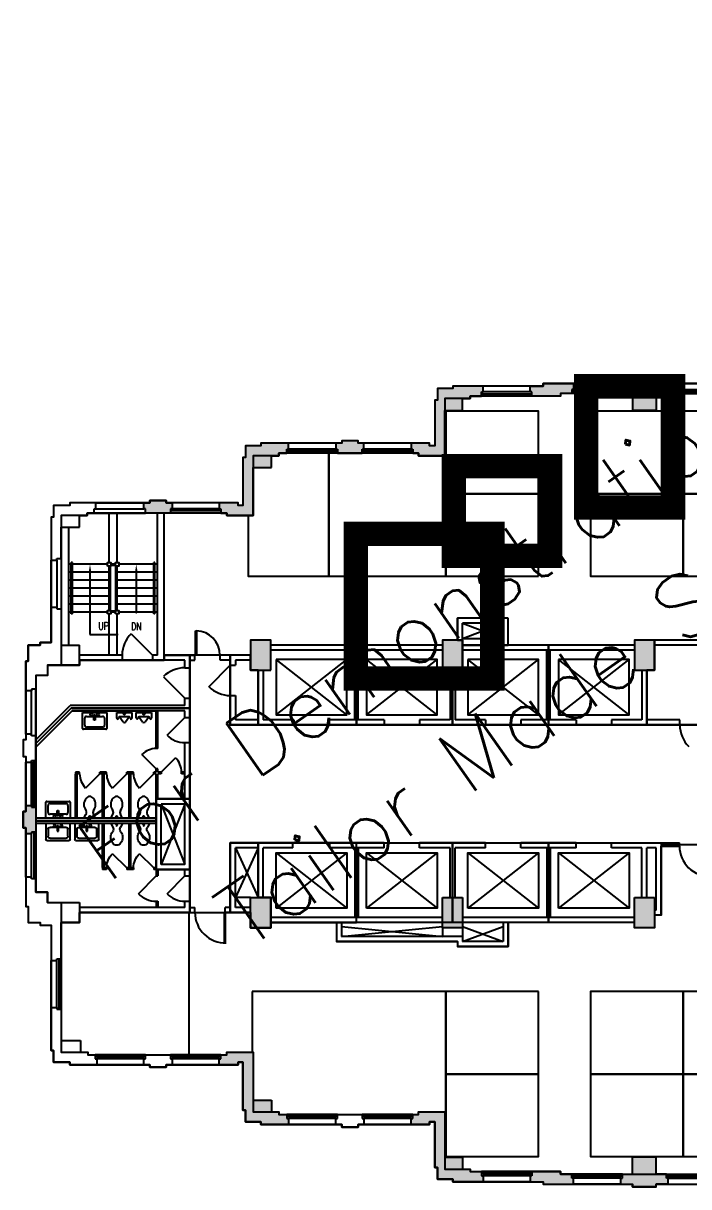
# Model space of a CAD drawing. Extents: x 17 to 1507, y -258 to 1125.
# Drawn here: x 17 to 808, y -258 to 1125 of the extents above; entities that cross this region are included whole.
import ezdxf
from ezdxf.enums import TextEntityAlignment as Align

# ---------------------------------------------------------------- set-up
doc = ezdxf.new("R2010")
doc.units = 0
doc.header["$LTSCALE"] = 120
doc.header["$MEASUREMENT"] = 0
doc.layers.get('0').update_dxf_attribs({"linetype": 'CONTINUOUS'})
for name, color, linetype in [('DR', 30, 'CONTINUOUS'), ('GROS$', 20, 'CONTINUOUS'), ('PL', 82, 'CONTINUOUS'), ('PL-ELVTR', 82, 'CONTINUOUS'), ('PL-MISC', 82, 'CONTINUOUS'), ('PL-STAIR', 82, 'CONTINUOUS'), ('PL-TOIL', 82, 'CONTINUOUS'), ('RedLineLayer_ModelSpace', 7, 'CONTINUOUS'), ('RM_', 142, 'CONTINUOUS'), ('WA', 30, 'CONTINUOUS'), ('WA-EXT', 63, 'CONTINUOUS'), ('WN', 8, 'CONTINUOUS')]:
    doc.layers.add(name, color=color, linetype=linetype)
doc.styles.add('ASSETTEXT', font='simplex.shx')

# ---------------------------------------------------------------- blocks, each defined once
blk = doc.blocks.new('SINK')
at = {"linetype": 'Continuous'}
for p, q in [((-14.325829, 0), (-14.325829, 19.083838)), ((-13.225829, 20.183838), (13.225829, 20.183838)), ((-11.780083, 7.059775), (-11.780083, 15.362111)), ((-9.504101, 17.638093), (9.504101, 17.638093)), ((11.780083, 15.362111), (11.780083, 7.059775)), ((14.325829, 19.083838), (14.325829, 0)), ((14.325829, 0), (-14.325829, 0)), ((-0.834839, 4.783793), (-9.504101, 4.783793)), ((-0.834839, 3.081502), (-0.834839, 9.398581)), ((-0.834839, 9.398581), (0.768051, 9.398581)), ((0.768051, 3.081502), (-0.834839, 3.081502)), ((0.768051, 9.398581), (0.768051, 3.081502)), ((9.504101, 4.783793), (0.768051, 4.783793))]:
    blk.add_line(p, q, dxfattribs=at)
for centre in [(-4.107406, 2.619277), (4.040619, 2.619277)]:
    blk.add_circle(centre, 1.477372, dxfattribs=at)
for centre, radius, start, end in [((-13.225829, 19.083838), 1.1, 90, 180), ((-9.504101, 15.362111), 2.275982, 90, 180), ((9.504101, 15.362111), 2.275982, 0, 90), ((13.225829, 19.083838), 1.1, 0, 90), ((-9.504101, 7.059775), 2.275982, 180, 270), ((9.504101, 7.059775), 2.275982, 270, 0)]:
    blk.add_arc(centre, radius, start, end, dxfattribs=at)
blk = doc.blocks.new('ELEV')
for p, q in [((42, -6), (-42, -72)), ((-42, -6), (42, -72))]:
    blk.add_line(p, q)
blk.add_lwpolyline([(-42, -72), (-42, -6), (42, -6), (42, -72)], close=True)
blk = doc.blocks.new('WNV')
for p, q in [((53.5, 5), (-2, 5)), ((53.5, 2.5), (-2, 2.5)), ((0, 0), (51.5, 0))]:
    blk.add_line(p, q)
at = {"layer": 'PL'}
blk.add_line((0, -7), (51.5, -7), dxfattribs=at)
blk = doc.blocks.new('WNH')
for p, q in [((-2, 5), (58, 5)), ((-2, 2.5), (58, 2.5)), ((0, 0), (56, 0))]:
    blk.add_line(p, q)
at = {"layer": 'PL'}
blk.add_line((0, -7), (56, -7), dxfattribs=at)
blk = doc.blocks.new('WC-DOOR')
at = {"layer": 'PL-TOIL'}
blk.add_line((0, 0), (-16.970563, -16.970563), dxfattribs=at)
blk.add_arc((0, 0), 24, 180, 225, dxfattribs=at)
blk = doc.blocks.new('WCWALL')
for p, q in [((0, -7), (0, 7)), ((0, 7), (4.5, 4.5)), ((0, -7), (4.5, -4.5))]:
    blk.add_line(p, q)
blk.add_circle((2, 0), 1)
for centre, radius, start, end in [((7, 9), 5.15, 240.9454, 299.0546), ((16.5, -4.05), 11.05, 50.69235, 129.30765), ((20.7, 0), 5.3, 301.89079, 58.10921), ((7, -9), 5.15, 60.9454, 119.0546), ((16.5, 4.05), 11.05, 230.69235, 309.30765)]:
    blk.add_arc(centre, radius, start, end)
blk = doc.blocks.new('TOILET')
at = {"rotation": 180}
blk.add_blockref('WCWALL', (0, 0), dxfattribs=at)
blk = doc.blocks.new('URINAL')
for p, q in [((0, -9), (0, 9)), ((0, 9), (7, 9)), ((5.5, 6), (5.5, -6)), ((7, 7), (6, 7)), ((6, 5.5), (11.5, 1.5)), ((7, -9), (0, -9)), ((11.5, -1.5), (6, -5.5)), ((6, -7), (7, -7))]:
    blk.add_line(p, q)
blk.add_circle((2, 0), 1)
for centre, radius, start, end in [((6.25, 6.25), 0.791, 108.43495, 251.56505), ((7, 8), 1, 270, 90), ((9.5, 0), 2.5, 323.1301, 36.8699), ((6.25, -6.25), 0.791, 108.43495, 251.56505), ((7, -8), 1, 270, 90)]:
    blk.add_arc(centre, radius, start, end)
blk = doc.blocks.new('90S2')
for p, q in [((-0.5, 0), (-0.5, 1)), ((-0.46875, 0), (-0.46875, 0.998045)), ((-0.5, 0), (-0.46875, 0)), ((-0.46875, 0), (-0.46875, 0))]:
    blk.add_line(p, q)
blk.add_arc((-0.5, 0), 1, 0, 91.706985)
blk = doc.blocks.new('DR-S90')
for p, q in [((0.015, 0.00485), (0.015, 0.97)), ((0.015, 0.97), (0.062153, 0.97)), ((0.062153, 0.97), (0.062153, 0.00485)), ((0.062153, 0.00485), (0.015, 0.00485))]:
    blk.add_line(p, q)
blk.add_arc((0.015, 0), 0.97, 0, 87.216979)

msp = doc.modelspace()

# ---------------------------------------------------------------- hatches: boundary and pattern name
at = {"layer": 'WA-EXT'}
for points in [[(518.4, 611), (518.4, 665), (539.4, 665), (539.4, 679), (548.2, 679), (548.2, 682), (561.7, 682), (561.7, 687), (563.7, 687), (563.7, 694), (527.7, 694), (527.7, 691), (509.4, 691), (509.4, 677), (506.4, 677), (506.4, 623), (500.2, 623), (500.2, 626), (478.2, 626), (478.2, 619), (480.2, 619), (480.2, 614), (486.9, 614), (486.9, 611)], [(635.2, 697), (671.2, 697), (671.2, 690), (669.2, 690), (669.2, 685), (655.7, 685), (655.7, 682), (621.7, 682), (621.7, 687), (619.7, 687), (619.7, 694), (635.2, 694)], [(259.4, 540), (290.4, 540), (290.4, 597), (312.4, 597), (312.4, 611), (321.2, 611), (321.2, 614), (330.7, 614), (330.7, 619), (332.7, 619), (332.7, 626), (299.7, 626), (299.7, 623), (281.4, 623), (281.4, 609), (278.4, 609), (278.4, 552), (272.7, 552), (272.7, 555), (250.2, 555), (250.2, 548), (252.2, 548), (252.2, 543), (259.4, 543)], [(415.2, 629), (395.7, 629), (395.7, 626), (388.7, 626), (388.7, 619), (390.7, 619), (390.7, 614), (420.2, 614), (420.2, 619), (422.2, 619), (422.2, 626), (415.2, 626)], [(192.2, 548), (192.2, 543), (162.7, 543), (162.7, 548), (160.7, 548), (160.7, 555), (167.7, 555), (167.7, 558), (187.2, 558), (187.2, 555), (194.2, 555), (194.2, 548)], [(311.4, 356), (311.4, 392), (287.4, 392), (287.4, 356)], [(539.4, 392), (515.4, 392), (515.4, 356), (539.4, 356)], [(767.4, 392), (743.4, 392), (743.4, 356), (767.4, 356)], [(311.4, 86), (311.4, 50), (287.4, 50), (287.4, 86)], [(515.4, 86), (539.4, 86), (539.4, 50), (515.4, 50)], [(743.4, 86), (767.4, 86), (767.4, 50), (743.4, 50)], [(321.2, -169), (321.2, -172), (330.7, -172), (330.7, -177), (332.7, -177), (332.7, -184), (299.7, -184), (299.7, -181), (281.4, -181), (281.4, -167), (278.4, -167), (278.4, -110), (272.7, -110), (272.7, -113), (250.2, -113), (250.2, -106), (252.2, -106), (252.2, -101), (259.4, -101), (259.4, -98), (290.4, -98), (290.4, -155), (312.4, -155), (312.4, -169)], [(486.9, -169), (518.4, -169), (518.4, -223), (539.4, -223), (539.4, -237), (548.2, -237), (548.2, -240), (561.7, -240), (561.7, -245), (563.7, -245), (563.7, -252), (527.7, -252), (527.7, -249), (509.4, -249), (509.4, -235), (506.4, -235), (506.4, -181), (500.2, -181), (500.2, -184), (478.2, -184), (478.2, -177), (480.2, -177), (480.2, -172), (486.9, -172)]]:
    msp.add_hatch(color=256, dxfattribs=at).paths.add_polyline_path(points)
h = msp.add_hatch(color=256, dxfattribs=at)
h.paths.add_polyline_path([(769.4, 665), (741.4, 665), (741.4, 685), (729.2, 685), (729.2, 690), (727.2, 690), (727.2, 697), (741.4, 697), (741.4, 700), (769.4, 700), (769.4, 697), (783.7, 697), (783.7, 690), (781.7, 690), (781.7, 685), (769.4, 685)])
h.paths.add_polyline_path([(1117.2, 619), (1097.7, 619), (1097.7, 616), (1090.7, 616), (1090.7, 609), (1092.7, 609), (1092.7, 604), (1122.2, 604), (1122.2, 609), (1124.2, 609), (1124.2, 616), (1117.2, 616)])
h.paths.add_polyline_path([(1345.2, 538), (1325.7, 538), (1325.7, 535), (1318.7, 535), (1318.7, 528), (1320.7, 528), (1320.7, 523), (1350.2, 523), (1350.2, 528), (1352.2, 528), (1352.2, 535), (1345.2, 535)])
h.paths.add_polyline_path([(1408.2, 528), (1408.2, 535), (1438.2, 535), (1438.2, 532), (1457.4, 532), (1457.4, 518), (1460.4, 518), (1460.4, 475), (1453.4, 475), (1453.4, 477), (1448.4, 477), (1448.4, 506), (1427.4, 506), (1427.4, 520), (1418.7, 520), (1418.7, 523), (1410.2, 523), (1410.2, 528)])
h.paths.add_polyline_path([(1493.4, 176.7), (1490.4, 176.7), (1490.4, 169.7), (1483.4, 169.7), (1483.4, 171.7), (1478.4, 171.7), (1478.4, 193.2), (1483.4, 193.2), (1483.4, 195.2), (1490.4, 195.2), (1490.4, 188.2), (1493.4, 188.2)])
h = msp.add_hatch(color=256, dxfattribs=at)
h.paths.add_polyline_path([(655.7, -243), (655.7, -240), (621.7, -240), (621.7, -245), (619.7, -245), (619.7, -252), (635.2, -252), (635.2, -255), (671.2, -255), (671.2, -248), (669.2, -248), (669.2, -243)])
h.paths.add_polyline_path([(769.4, -243), (769.4, -223), (741.4, -223), (741.4, -243), (729.2, -243), (729.2, -248), (727.2, -248), (727.2, -255), (741.4, -255), (741.4, -258), (769.4, -258), (769.4, -255), (783.7, -255), (783.7, -248), (781.7, -248), (781.7, -243)])

# ---------------------------------------------------------------- linework, layer by layer
at = {"layer": 'DR'}
for p, q in [((145.5, 399.4), (170.9, 374)), ((238, 336.5), (263.4, 362)), ((184, 348.4), (209.4, 323)), ((188.2, 278.8), (209.4, 300)), ((188.2, 90.3), (209.4, 111.5))]:
    msp.add_line(p, q, dxfattribs=at)
at = {"layer": 'DR', "linetype": 'Continuous'}
for centre, radius, start, end in [((170.9, 374), 36, 135, 180), ((209.4, 323), 36, 90, 135), ((263.4, 362), 36, 225, 270), ((833.4, 291), 36, 180, 225), ((209.4, 300), 30, 225, 270), ((209.4, 111.5), 30, 225, 270)]:
    msp.add_arc(centre, radius, start, end, dxfattribs=at)
at = {"layer": 'GROS$'}
for points in [[(875.7, 697), (769.4, 697), (769.4, 700), (741.4, 700), (741.4, 697), (635.2, 697), (635.2, 694), (527.7, 694), (527.7, 691), (509.4, 691), (509.4, 677), (506.4, 677), (506.4, 623), (500.2, 623), (500.2, 626), (415.2, 626), (415.2, 629), (395.7, 629), (395.7, 626), (299.7, 626), (299.7, 623), (281.4, 623), (281.4, 609), (278.4, 609), (278.4, 552), (272.7, 552), (272.7, 555), (187.2, 555), (187.2, 558), (167.7, 558), (167.7, 555), (72.7, 555), (72.7, 552), (53.4, 552), (53.4, 538), (50.4, 538), (50.4, 389), (37.4, 389), (37.4, 386), (23.4, 386), (23.4, 366.7), (20.4, 366.7), (20.4, 273.2), (17.4, 273.2), (17.4, 253.7), (20.4, 253.7), (20.4, 188.2), (17.4, 188.2), (17.4, 168.7), (20.4, 168.7), (20.4, 75.2), (23.4, 75.2), (23.4, 56), (37.4, 56), (37.4, 53), (50.4, 53), (50.4, -96), (53.4, -96), (53.4, -110), (72.7, -110), (72.7, -113), (167.7, -113), (167.7, -116), (187.2, -116), (187.2, -113), (272.7, -113), (272.7, -110), (278.4, -110), (278.4, -167), (281.4, -167), (281.4, -181), (299.7, -181), (299.7, -184), (395.7, -184), (395.7, -187), (415.2, -187), (415.2, -184), (500.2, -184), (500.2, -181), (506.4, -181), (506.4, -235), (509.4, -235), (509.4, -249), (527.7, -249), (527.7, -252), (635.2, -252), (635.2, -255), (741.4, -255), (741.4, -258), (769.4, -258), (769.4, -255), (875.7, -255)], [(855.2, 685), (655.7, 685), (655.7, 682), (548.2, 682), (548.2, 679), (518.4, 679), (518.4, 611), (486.9, 611), (486.9, 614), (321.2, 614), (321.2, 611), (290.4, 611), (290.4, 540), (259.4, 540), (259.4, 543), (93.2, 543), (93.2, 540), (62.4, 540), (62.4, 362), (46.4, 362), (46.4, 349.7), (32.4, 349.7), (32.4, 221), (32.4, 92.2), (46.4, 92.2), (46.4, 80), (62.4, 80), (62.4, -98), (94.2, -98), (94.2, -101), (259.4, -101), (259.4, -98), (290.4, -98), (290.4, -169), (321.2, -169), (321.2, -172), (486.9, -172), (486.9, -169), (518.4, -169), (518.4, -237), (548.2, -237), (548.2, -240), (655.7, -240), (655.7, -243), (855.2, -243)]]:
    msp.add_lwpolyline(points, dxfattribs=at)
at = {"layer": 'PL'}
for p, q in [((103.7, 555), (160.7, 555)), ((71.4, 386), (71.4, 526)), ((50.4, 431), (50.4, 487)), ((20.4, 280.2), (20.4, 331.7))]:
    msp.add_line(p, q, dxfattribs=at)
at = {"layer": 'PL-MISC'}
for p, q in [((539.4, 412), (587.4, 394)), ((539.4, 394), (587.4, 412)), ((539.4, 394), (587.4, 394)), ((411.4, 297), (411.4, 380)), ((415.4, 297), (415.4, 380)), ((639.4, 297), (639.4, 380)), ((643.4, 297), (643.4, 380)), ((209.4, 197), (181.4, 125)), ((181.4, 197), (209.4, 125)), ((296.4, 145), (269.4, 86)), ((269.4, 145), (296.4, 86)), ((411.4, 145), (411.4, 62)), ((415.4, 145), (415.4, 62)), ((639.4, 145), (639.4, 62)), ((643.4, 145), (643.4, 62)), ((287.4, 86), (269.4, 86)), ((395.4, 51.5), (515.4, 39.5)), ((395.4, 39.5), (515.4, 51.5)), ((515.4, 50), (515.4, 39.5)), ((539.4, 51.5), (587.4, 33.5)), ((539.4, 33.5), (587.4, 51.5)), ((539.4, 50), (539.4, 39.5))]:
    msp.add_line(p, q, dxfattribs=at)
at = {"layer": 'PL-STAIR'}
for p, q in [((119.4, 484), (119.4, 543)), ((128.9, 484), (128.9, 543)), ((176.9, 374), (176.9, 543)), ((74.4, 482), (71.4, 482)), ((74.4, 472.5), (71.4, 472.5)), ((74.4, 423), (74.4, 484)), ((75.9, 484), (74.4, 484)), ((75.9, 423), (75.9, 484)), ((117.4, 482), (75.9, 482)), ((119.4, 472.5), (75.9, 472.5)), ((96.7, 472), (96.7, 398.5)), ((119.4, 427), (119.4, 480)), ((120.9, 427), (120.9, 480)), ((126.9, 482), (121.4, 482)), ((126.9, 480.5), (121.4, 480.5)), ((127.4, 427), (127.4, 480)), ((128.9, 427), (128.9, 480)), ((172.4, 472.5), (128.9, 472.5)), ((172.4, 482), (130.9, 482)), ((151.7, 472), (151.7, 425)), ((172.4, 423), (172.4, 484)), ((173.9, 484), (172.4, 484)), ((173.9, 423), (173.9, 484)), ((176.9, 482), (173.9, 482)), ((176.9, 472.5), (173.9, 472.5)), ((74.4, 463), (71.4, 463)), ((119.4, 463), (75.9, 463)), ((172.4, 463), (128.9, 463)), ((176.9, 463), (173.9, 463)), ((74.4, 453.5), (71.4, 453.5)), ((119.4, 444), (71.4, 444)), ((74.4, 444), (71.4, 444)), ((119.4, 453.5), (75.9, 453.5)), ((119.4, 444), (75.9, 444)), ((172.4, 453.5), (128.9, 453.5)), ((176.9, 444), (128.9, 444)), ((172.4, 444), (128.9, 444)), ((176.9, 453.5), (173.9, 453.5)), ((176.9, 444), (173.9, 444)), ((74.4, 434.5), (71.4, 434.5)), ((119.4, 434.5), (75.9, 434.5)), ((172.4, 434.5), (128.9, 434.5)), ((176.9, 434.5), (173.9, 434.5)), ((74.4, 425), (71.4, 425)), ((75.9, 423), (74.4, 423)), ((117.4, 425), (75.9, 425)), ((119.4, 374), (119.4, 423)), ((126.9, 426.5), (121.4, 426.5)), ((126.9, 425), (121.4, 425)), ((128.9, 374), (128.9, 423)), ((172.4, 425), (130.9, 425)), ((173.9, 423), (172.4, 423)), ((176.9, 425), (173.9, 425)), ((96.7, 398.5), (128.9, 398.5))]:
    msp.add_line(p, q, dxfattribs=at)
for points in [[(117.4, 480), (117.4, 484), (121.4, 484), (121.4, 480)], [(126.9, 480), (126.9, 484), (130.9, 484), (130.9, 480)], [(117.4, 423), (117.4, 427), (121.4, 427), (121.4, 423)], [(126.9, 423), (126.9, 427), (130.9, 427), (130.9, 423)]]:
    msp.add_lwpolyline(points, close=True, dxfattribs=at)
at = {"layer": 'PL-STAIR', "const_width": 1.5}
for points in [[(150.9, 425, 1), (152.4, 425, 1)], [(128.2, 398.5, 1), (129.7, 398.5, 1)]]:
    msp.add_lwpolyline(points, format="xyb", close=True, dxfattribs=at)
at = {"layer": 'PL-STAIR'}
for points in [[(95, 472), (98.4, 472), (96.7, 482)], [(150, 472), (153.4, 472), (151.7, 482)]]:
    msp.add_solid(points, dxfattribs=at)
at = {"layer": 'PL-TOIL'}
for p, q in [((75.7, 308), (32.4, 264.7)), ((75.7, 308), (175.4, 308)), ((175.4, 263), (175.4, 308)), ((177.4, 263), (177.4, 308)), ((177.4, 263), (175.4, 263)), ((177.4, 239), (175.4, 239)), ((175.4, 235), (175.4, 239)), ((177.4, 239), (175.4, 239)), ((177.4, 235), (177.4, 239)), ((84.4, 235), (79.4, 235)), ((79.4, 235), (79.4, 233)), ((84.4, 233), (79.4, 233)), ((79.4, 180), (79.4, 232.5)), ((81.4, 232.5), (79.4, 232.5)), ((81.4, 180), (81.4, 232.5)), ((84.4, 233), (84.4, 235)), ((116.4, 235), (108.4, 235)), ((108.4, 233), (108.4, 235)), ((116.4, 233), (108.4, 233)), ((111.4, 180), (111.4, 232.5)), ((113.4, 232.5), (111.4, 232.5)), ((113.4, 180), (113.4, 232.5)), ((116.4, 233), (116.4, 235)), ((148.4, 235), (140.4, 235)), ((140.4, 233), (140.4, 235)), ((148.4, 233), (140.4, 233)), ((143.4, 180), (143.4, 232.5)), ((145.4, 232.5), (143.4, 232.5)), ((145.4, 180), (145.4, 232.5)), ((148.4, 233), (148.4, 235)), ((175.4, 235), (172.4, 235)), ((172.4, 233), (172.4, 235)), ((175.4, 233), (172.4, 233)), ((175.4, 203), (175.4, 233)), ((175.4, 121), (175.4, 233)), ((181.4, 235), (177.4, 235)), ((177.4, 203), (177.4, 233)), ((181.4, 233), (177.4, 233)), ((181.4, 235), (181.4, 233)), ((209.4, 235), (205.4, 235)), ((205.4, 233), (205.4, 235)), ((209.4, 233), (205.4, 233)), ((111.4, 121.5), (111.4, 174)), ((113.4, 121.5), (113.4, 174)), ((143.4, 121.5), (143.4, 174)), ((145.4, 121.5), (145.4, 174)), ((111.4, 121.5), (113.4, 121.5)), ((111.4, 121), (111.4, 119)), ((116.4, 121), (111.4, 121)), ((116.4, 119), (111.4, 119)), ((116.4, 121), (116.4, 119)), ((140.4, 121), (140.4, 119)), ((148.4, 121), (140.4, 121)), ((148.4, 119), (140.4, 119)), ((145.4, 121.5), (143.4, 121.5)), ((148.4, 121), (148.4, 119)), ((154.2, 90.3), (175.4, 111.5)), ((172.4, 121), (172.4, 119)), ((175.4, 121), (172.4, 121)), ((175.4, 119), (172.4, 119)), ((175.4, 119), (175.4, 111.5)), ((175.4, 111.5), (177.4, 111.5)), ((177.4, 119), (177.4, 111.5)), ((175.4, 81.5), (175.4, 74)), ((175.4, 81.5), (177.4, 81.5)), ((177.4, 81.5), (177.4, 74))]:
    msp.add_line(p, q, dxfattribs=at)
at = {"layer": 'PL-TOIL', "linetype": 'Continuous'}
msp.add_arc((175.4, 111.5), 30, 225, 270, dxfattribs=at)
at = {"layer": 'RedLineLayer_ModelSpace', "color": 1, "const_width": 29}
for points in [[(686.1, 693.6), (789.3, 693.6), (789.3, 549.5), (686.1, 549.5), (686.1, 693.6)], [(528.9, 598.6), (643.5, 598.6), (643.5, 492.1), (528.9, 492.1), (528.9, 598.6)], [(412.5, 518.4), (574.7, 518.4), (574.7, 346.3), (412.5, 346.3), (412.5, 518.4)]]:
    msp.add_lwpolyline(points, close=True, dxfattribs=at)
at = {"layer": 'RM_'}
for points in [[(629.4, 566), (629.4, 664), (519.4, 664), (519.4, 566)], [(691.4, 566), (801.4, 566), (801.4, 664), (691.4, 664)], [(380.6, 614), (321.2, 614), (321.2, 611), (290.4, 611), (290.4, 540), (284.6, 540), (284.6, 468), (380.6, 468)], [(380.6, 468), (519.4, 468), (519.4, 566), (519.4, 611), (486.9, 611), (486.9, 614), (380.6, 614)], [(629.4, 468), (629.4, 566), (519.4, 566), (519.4, 468)], [(801.4, 468), (801.4, 566), (691.4, 566), (691.4, 468)], [(911.4, 468), (911.4, 566), (801.4, 566), (801.4, 468)], [(184.9, 543), (93.2, 543), (93.2, 540), (84.4, 540), (62.4, 540), (62.4, 526), (62.4, 362), (84.4, 362), (84.4, 368), (184.9, 368), (184.9, 374)], [(593.4, 418), (533.4, 418), (533.4, 392), (539.4, 392), (539.4, 386), (593.4, 386)], [(839.4, 392), (767.4, 392), (767.4, 356), (758.4, 356), (758.4, 291), (767.4, 291), (839.4, 291)], [(215.4, 374), (184.9, 374), (184.9, 368), (84.4, 368), (84.4, 362), (46.4, 362), (46.4, 349.7), (32.4, 349.7), (32.4, 269), (74.4, 311), (215.4, 311)], [(848.9, 291), (767.4, 291), (758.4, 291), (296.4, 291), (263.4, 291), (263.4, 374), (215.4, 374), (215.4, 311), (215.4, 203), (215.4, 119), (215.4, 68), (263.4, 68), (263.4, 151), (775.4, 151), (775.4, 149), (846.9, 149), (846.9, 221), (848.9, 221)], [(296.4, 356), (287.4, 356), (287.4, 374), (263.4, 374), (263.4, 291), (296.4, 291)], [(215.4, 311), (74.4, 311), (32.4, 269), (32.4, 177), (175.4, 177), (175.4, 203), (215.4, 203)], [(215.4, 203), (175.4, 203), (175.4, 177), (175.4, 119), (215.4, 119)], [(175.4, 177), (32.4, 177), (32.4, 92.2), (46.4, 92.2), (46.4, 80), (62.4, 80), (62.4, 56), (84.4, 56), (84.4, 68), (215.4, 68), (215.4, 119), (175.4, 119)], [(311.4, 86), (296.4, 86), (296.4, 151), (263.4, 151), (263.4, 68), (287.4, 68), (287.4, 50), (311.4, 50), (311.4, 56)], [(214.4, 68), (84.4, 68), (84.4, 56), (62.4, 56), (62.4, -98), (94.2, -98), (94.2, -101), (214.4, -101)], [(593.4, 56), (389.4, 56), (389.4, 33.5), (533.4, 33.5), (533.4, 27.5), (593.4, 27.5)], [(289.4, -26), (289.4, -98), (290.4, -98), (290.4, -169), (321.2, -169), (321.2, -172), (486.9, -172), (486.9, -169), (519.4, -169), (519.4, -124), (519.4, -26)], [(629.4, -26), (519.4, -26), (519.4, -124), (629.4, -124)], [(801.4, -26), (691.4, -26), (691.4, -124), (801.4, -124)], [(911.4, -26), (801.4, -26), (801.4, -124), (911.4, -124)], [(519.4, -124), (519.4, -222), (629.4, -222), (629.4, -124)], [(801.4, -124), (691.4, -124), (691.4, -222), (801.4, -222)], [(911.4, -124), (801.4, -124), (801.4, -222), (911.4, -222)]]:
    msp.add_lwpolyline(points, close=True, dxfattribs=at)
for points in [[(801.4, 566), (911.4, 566), (911.4, 664), (801.4, 664), (801.4, 566)], [(413.4, 291), (413.4, 386), (311.4, 386), (311.4, 392), (287.4, 392), (287.4, 356), (296.4, 356), (296.4, 291), (413.4, 291)], [(527.4, 291), (527.4, 356), (539.4, 356), (539.4, 392), (515.4, 392), (515.4, 386), (413.4, 386), (413.4, 291), (527.4, 291)], [(758.4, 291), (758.4, 356), (767.4, 356), (767.4, 392), (743.4, 392), (743.4, 386), (641.4, 386), (641.4, 291), (758.4, 291)], [(641.4, 291), (641.4, 386), (593.4, 386), (593.4, 386), (539.4, 386), (539.4, 386), (539.4, 386), (539.4, 356), (527.4, 356), (527.4, 291), (641.4, 291)], [(296.4, 151), (296.4, 86), (296.4, 86), (296.4, 86), (311.4, 86), (311.4, 56), (413.4, 56), (413.4, 151), (296.4, 151)], [(413.4, 151), (527.4, 151), (527.4, 56), (413.4, 56), (413.4, 151)], [(527.4, 151), (641.4, 151), (641.4, 56), (527.4, 56), (527.4, 151)], [(641.4, 56), (641.4, 151), (775.4, 151), (775.4, 65), (767.4, 65), (767.4, 50), (743.4, 50), (743.4, 56), (641.4, 56)]]:
    msp.add_lwpolyline(points, dxfattribs=at)
at = {"layer": 'WA'}
for p, q in [((563.7, 694), (527.7, 694)), ((527.7, 694), (527.7, 691)), ((563.7, 687), (563.7, 694)), ((619.7, 687), (619.7, 694)), ((619.7, 694), (635.2, 694)), ((635.2, 694), (635.2, 697)), ((635.2, 697), (671.2, 697)), ((671.2, 697), (671.2, 690)), ((727.2, 697), (741.4, 697)), ((727.2, 697), (727.2, 690)), ((741.4, 700), (741.4, 697)), ((769.4, 700), (741.4, 700)), ((769.4, 700), (769.4, 697)), ((783.7, 697), (769.4, 697)), ((783.7, 697), (783.7, 690)), ((527.7, 691), (509.4, 691)), ((509.4, 691), (509.4, 677)), ((539.4, 665), (539.4, 679)), ((539.4, 679), (548.2, 679)), ((548.2, 682), (561.7, 682)), ((548.2, 679), (548.2, 682)), ((561.7, 682), (561.7, 687)), ((561.7, 687), (563.7, 687)), ((621.7, 687), (619.7, 687)), ((621.7, 682), (621.7, 687)), ((655.7, 682), (621.7, 682)), ((669.2, 685), (655.7, 685)), ((655.7, 685), (655.7, 682)), ((671.2, 690), (669.2, 690)), ((669.2, 690), (669.2, 685)), ((727.2, 690), (729.2, 690)), ((729.2, 690), (729.2, 685)), ((729.2, 685), (741.4, 685)), ((741.4, 685), (741.4, 665)), ((769.4, 685), (769.4, 665)), ((781.7, 685), (769.4, 685)), ((781.7, 690), (781.7, 685)), ((783.7, 690), (781.7, 690)), ((509.4, 677), (506.4, 677)), ((506.4, 677), (506.4, 623)), ((518.4, 611), (518.4, 665)), ((518.4, 665), (539.4, 665)), ((769.4, 665), (741.4, 665)), ((299.7, 623), (281.4, 623)), ((281.4, 623), (281.4, 609)), ((332.7, 626), (299.7, 626)), ((299.7, 626), (299.7, 623)), ((332.7, 619), (332.7, 626)), ((395.7, 626), (388.7, 626)), ((388.7, 626), (388.7, 619)), ((395.7, 629), (395.7, 626)), ((415.2, 629), (395.7, 629)), ((415.2, 626), (415.2, 629)), ((422.2, 626), (415.2, 626)), ((422.2, 619), (422.2, 626)), ((500.2, 626), (478.2, 626)), ((478.2, 626), (478.2, 619)), ((500.2, 623), (500.2, 626)), ((506.4, 623), (500.2, 623)), ((281.4, 609), (278.4, 609)), ((278.4, 609), (278.4, 552)), ((312.4, 597), (312.4, 611)), ((312.4, 611), (321.2, 611)), ((321.2, 614), (330.7, 614)), ((321.2, 611), (321.2, 614)), ((330.7, 614), (330.7, 619)), ((330.7, 619), (332.7, 619)), ((388.7, 619), (390.7, 619)), ((390.7, 619), (390.7, 614)), ((390.7, 614), (420.2, 614)), ((420.2, 614), (420.2, 619)), ((420.2, 619), (422.2, 619)), ((478.2, 619), (480.2, 619)), ((480.2, 619), (480.2, 614)), ((480.2, 614), (486.9, 614)), ((486.9, 614), (486.9, 611)), ((486.9, 611), (518.4, 611)), ((290.4, 540), (290.4, 597)), ((290.4, 597), (312.4, 597)), ((103.7, 555), (72.7, 555)), ((72.7, 555), (72.7, 552)), ((103.7, 548), (103.7, 555)), ((160.7, 548), (160.7, 555)), ((160.7, 555), (167.7, 555)), ((167.7, 555), (167.7, 558)), ((167.7, 558), (187.2, 558)), ((187.2, 558), (187.2, 555)), ((187.2, 555), (194.2, 555)), ((194.2, 555), (194.2, 548)), ((272.7, 555), (250.2, 555)), ((250.2, 555), (250.2, 548)), ((272.7, 552), (272.7, 555)), ((72.7, 552), (53.4, 552)), ((53.4, 552), (53.4, 538)), ((84.4, 526), (84.4, 540)), ((84.4, 540), (93.2, 540)), ((93.2, 540), (93.2, 543)), ((93.2, 543), (101.7, 543)), ((101.7, 543), (101.7, 548)), ((101.7, 548), (103.7, 548)), ((162.7, 548), (160.7, 548)), ((162.7, 543), (162.7, 548)), ((176.9, 543), (162.7, 543)), ((176.9, 374), (176.9, 543)), ((184.9, 374), (184.9, 543)), ((192.2, 543), (184.9, 543)), ((194.2, 548), (192.2, 548)), ((192.2, 548), (192.2, 543)), ((250.2, 548), (252.2, 548)), ((252.2, 548), (252.2, 543)), ((252.2, 543), (259.4, 543)), ((259.4, 543), (259.4, 540)), ((259.4, 540), (290.4, 540)), ((278.4, 552), (272.7, 552)), ((53.4, 538), (50.4, 538)), ((50.4, 538), (50.4, 487)), ((62.4, 489), (62.4, 526)), ((62.4, 526), (84.4, 526)), ((50.4, 487), (57.4, 487)), ((57.4, 487), (57.4, 489)), ((57.4, 489), (62.4, 489)), ((50.4, 389), (50.4, 431)), ((50.4, 431), (57.4, 431)), ((57.4, 431), (57.4, 429)), ((57.4, 429), (62.4, 429)), ((62.4, 429), (62.4, 386)), ((533.4, 392), (533.4, 418)), ((593.4, 418), (533.4, 418)), ((593.4, 386), (593.4, 418)), ((539.4, 392), (539.4, 412)), ((587.4, 412), (539.4, 412)), ((587.4, 386), (587.4, 412)), ((37.4, 386), (37.4, 389)), ((37.4, 389), (50.4, 389)), ((311.4, 392), (287.4, 392)), ((287.4, 392), (287.4, 374)), ((311.4, 386), (311.4, 392)), ((533.4, 392), (515.4, 392)), ((515.4, 392), (515.4, 386)), ((539.4, 386), (539.4, 392)), ((767.4, 392), (743.4, 392)), ((743.4, 392), (743.4, 386)), ((887.4, 392), (767.4, 392)), ((23.4, 386), (37.4, 386)), ((23.4, 366.7), (23.4, 386)), ((62.4, 386), (84.4, 386)), ((84.4, 374), (84.4, 386)), ((134.9, 374), (84.4, 374)), ((134.9, 374), (134.9, 368)), ((176.9, 374), (170.9, 374)), ((170.9, 374), (170.9, 368)), ((184.9, 374), (221.4, 374)), ((221.4, 368), (221.4, 374)), ((251.4, 368), (251.4, 374)), ((287.4, 374), (251.4, 374)), ((515.4, 386), (311.4, 386)), ((515.4, 380), (311.4, 380)), ((311.4, 356), (311.4, 380)), ((515.4, 380), (515.4, 356)), ((587.4, 386), (539.4, 386)), ((743.4, 380), (539.4, 380)), ((539.4, 356), (539.4, 380)), ((743.4, 386), (593.4, 386)), ((743.4, 380), (743.4, 356)), ((839.4, 386), (767.4, 386)), ((767.4, 356), (767.4, 386)), ((20.4, 331.7), (20.4, 366.7)), ((20.4, 366.7), (23.4, 366.7)), ((46.4, 362), (46.4, 349.7)), ((46.4, 362), (84.4, 362)), ((134.9, 368), (84.4, 368)), ((84.4, 362), (84.4, 368)), ((209.4, 368), (170.9, 368)), ((209.4, 359), (209.4, 368)), ((215.4, 359), (215.4, 368)), ((215.4, 368), (221.4, 368)), ((263.4, 368), (251.4, 368)), ((263.4, 368), (263.4, 362)), ((263.4, 362), (269.4, 362)), ((287.4, 368), (269.4, 368)), ((269.4, 368), (269.4, 362)), ((287.4, 368), (287.4, 356)), ((46.4, 349.7), (32.4, 349.7)), ((32.4, 349.7), (32.4, 333.7)), ((209.4, 359), (215.4, 359)), ((287.4, 356), (296.4, 356)), ((296.4, 356), (296.4, 297)), ((302.4, 356), (302.4, 297)), ((302.4, 356), (311.4, 356)), ((515.4, 356), (539.4, 356)), ((524.4, 356), (524.4, 297)), ((530.4, 356), (530.4, 297)), ((743.4, 356), (752.4, 356)), ((752.4, 356), (752.4, 297)), ((758.4, 356), (758.4, 297)), ((758.4, 356), (767.4, 356)), ((27.4, 333.7), (27.4, 331.7)), ((32.4, 333.7), (27.4, 333.7)), ((27.4, 331.7), (20.4, 331.7)), ((209.4, 314), (209.4, 323)), ((209.4, 323), (215.4, 323)), ((215.4, 300), (215.4, 323)), ((263.4, 326), (263.4, 291)), ((263.4, 326), (269.4, 326)), ((269.4, 326), (269.4, 297)), ((32.4, 273.2), (73.2, 314)), ((32.4, 264.7), (75.7, 308)), ((209.4, 314), (73.2, 314)), ((209.4, 308), (75.7, 308)), ((209.4, 300), (209.4, 308)), ((209.4, 300), (215.4, 300)), ((338.7, 291), (263.4, 291)), ((296.4, 297), (269.4, 297)), ((338.7, 297), (302.4, 297)), ((338.7, 297), (338.7, 291)), ((446.2, 297), (380.7, 297)), ((380.7, 297), (380.7, 291)), ((446.2, 291), (380.7, 291)), ((446.2, 297), (446.2, 291)), ((524.4, 297), (488.2, 297)), ((488.2, 297), (488.2, 291)), ((566.7, 291), (488.2, 291)), ((566.7, 297), (530.4, 297)), ((566.7, 297), (566.7, 291)), ((674.2, 297), (608.7, 297)), ((608.7, 297), (608.7, 291)), ((674.2, 291), (608.7, 291)), ((674.2, 297), (674.2, 291)), ((752.4, 297), (716.2, 297)), ((716.2, 297), (716.2, 291)), ((797.4, 291), (716.2, 291)), ((797.4, 297), (758.4, 297)), ((797.4, 290.9), (797.4, 297)), ((27.4, 280.2), (20.4, 280.2)), ((20.4, 280.2), (20.4, 273.2)), ((27.4, 278.2), (27.4, 280.2)), ((32.4, 278.2), (27.4, 278.2)), ((32.4, 273.2), (32.4, 278.2)), ((20.4, 273.2), (17.4, 273.2)), ((17.4, 273.2), (17.4, 253.7)), ((32.4, 248.7), (32.4, 264.7)), ((209.4, 203), (209.4, 270)), ((209.4, 270), (215.4, 270)), ((215.4, 111.5), (215.4, 270)), ((17.4, 253.7), (20.4, 253.7)), ((20.4, 253.7), (20.4, 246.7)), ((20.4, 246.7), (27.4, 246.7)), ((27.4, 246.7), (27.4, 248.7)), ((27.4, 248.7), (32.4, 248.7)), ((20.4, 188.2), (20.4, 195.2)), ((20.4, 195.2), (27.4, 195.2)), ((27.4, 195.2), (27.4, 193.2)), ((209.4, 203), (175.4, 203)), ((175.4, 180), (175.4, 203)), ((181.4, 125), (181.4, 197)), ((209.4, 197), (181.4, 197)), ((209.4, 125), (209.4, 197)), ((17.4, 188.2), (20.4, 188.2)), ((17.4, 168.7), (17.4, 188.2)), ((27.4, 193.2), (32.4, 193.2)), ((32.4, 193.2), (32.4, 180)), ((175.4, 180), (32.4, 180)), ((20.4, 168.7), (17.4, 168.7)), ((20.4, 161.7), (20.4, 168.7)), ((175.4, 174), (32.4, 174)), ((32.4, 174), (32.4, 163.7)), ((175.4, 119), (175.4, 174)), ((27.4, 161.7), (20.4, 161.7)), ((32.4, 163.7), (27.4, 163.7)), ((27.4, 163.7), (27.4, 161.7)), ((263.4, 74), (263.4, 151)), ((337.7, 151), (263.4, 151)), ((269.4, 74), (269.4, 145)), ((296.4, 145), (269.4, 145)), ((296.4, 86), (296.4, 145)), ((302.4, 86), (302.4, 145)), ((337.7, 145), (302.4, 145)), ((337.7, 145), (337.7, 151)), ((446.2, 151), (381.7, 151)), ((381.7, 145), (381.7, 151)), ((446.2, 145), (381.7, 145)), ((446.2, 145), (446.2, 151)), ((566.7, 151), (488.2, 151)), ((488.2, 145), (488.2, 151)), ((524.4, 145), (488.2, 145)), ((524.4, 86), (524.4, 145)), ((530.4, 86), (530.4, 145)), ((566.7, 145), (530.4, 145)), ((566.7, 145), (566.7, 151)), ((674.2, 151), (608.7, 151)), ((608.7, 145), (608.7, 151)), ((674.2, 145), (608.7, 145)), ((674.2, 145), (674.2, 151)), ((716.2, 145), (716.2, 151)), ((716.2, 151), (797, 151)), ((752.4, 145), (716.2, 145)), ((752.4, 86), (752.4, 145)), ((758.4, 86), (758.4, 145)), ((769.4, 145), (758.4, 145)), ((769.4, 71), (769.4, 145)), ((775.4, 65), (775.4, 147)), ((775.4, 147), (797, 147)), ((797, 147), (797, 151)), ((209.4, 125), (181.4, 125)), ((209.4, 119), (175.4, 119)), ((209.4, 111.5), (209.4, 119)), ((209.4, 111.5), (215.4, 111.5)), ((20.4, 110.2), (20.4, 75.2)), ((27.4, 110.2), (20.4, 110.2)), ((27.4, 108.2), (27.4, 110.2)), ((32.4, 108.2), (27.4, 108.2)), ((32.4, 92.2), (32.4, 108.2)), ((46.4, 92.2), (32.4, 92.2)), ((46.4, 80), (46.4, 92.2)), ((287.4, 74), (287.4, 86)), ((287.4, 86), (296.4, 86)), ((302.4, 86), (311.4, 86)), ((311.4, 86), (311.4, 62)), ((515.4, 62), (515.4, 86)), ((515.4, 86), (524.4, 86)), ((530.4, 86), (539.4, 86)), ((539.4, 86), (539.4, 62)), ((743.4, 50), (743.4, 86)), ((743.4, 86), (752.4, 86)), ((758.4, 86), (767.4, 86)), ((767.4, 86), (767.4, 71)), ((20.4, 75.2), (23.4, 75.2)), ((23.4, 75.2), (23.4, 56)), ((46.4, 80), (84.4, 80)), ((84.4, 80), (84.4, 74)), ((209.4, 74), (84.4, 74)), ((209.4, 74), (209.4, 81.5)), ((209.4, 81.5), (215.4, 81.5)), ((215.4, 81.5), (215.4, 74)), ((215.4, 74), (221.4, 74)), ((221.4, 68), (221.4, 74)), ((257.4, 68), (257.4, 74)), ((263.4, 74), (257.4, 74)), ((287.4, 74), (269.4, 74)), ((769.4, 71), (767.4, 71)), ((23.4, 56), (37.4, 56)), ((37.4, 56), (37.4, 53)), ((62.4, 13), (62.4, 56)), ((62.4, 56), (84.4, 56)), ((215.4, 68), (84.4, 68)), ((84.4, 68), (221.4, 68)), ((84.4, 68), (84.4, 56)), ((287.4, 68), (257.4, 68)), ((287.4, 50), (287.4, 68)), ((515.4, 62), (311.4, 62)), ((389.4, 56), (311.4, 56)), ((311.4, 56), (311.4, 50)), ((389.4, 56), (389.4, 33.5)), ((515.4, 56), (395.4, 56)), ((395.4, 56), (395.4, 39.5)), ((515.4, 50), (515.4, 56)), ((743.4, 62), (539.4, 62)), ((587.4, 56), (539.4, 56)), ((539.4, 56), (539.4, 50)), ((587.4, 56), (587.4, 33.5)), ((593.4, 56), (593.4, 27.5)), ((743.4, 56), (593.4, 56)), ((775.4, 65), (767.4, 65)), ((767.4, 65), (767.4, 50)), ((37.4, 53), (50.4, 53)), ((50.4, 53), (50.4, 11)), ((311.4, 50), (287.4, 50)), ((539.4, 50), (515.4, 50)), ((767.4, 50), (743.4, 50)), ((533.4, 33.5), (389.4, 33.5)), ((539.4, 39.5), (395.4, 39.5)), ((533.4, 33.5), (533.4, 27.5)), ((539.4, 39.5), (539.4, 33.5)), ((587.4, 33.5), (539.4, 33.5)), ((593.4, 27.5), (533.4, 27.5)), ((50.4, 11), (57.4, 11)), ((57.4, 11), (57.4, 13)), ((57.4, 13), (62.4, 13)), ((50.4, -96), (50.4, -45)), ((50.4, -45), (57.4, -45)), ((57.4, -45), (57.4, -47)), ((57.4, -47), (62.4, -47)), ((62.4, -47), (62.4, -84)), ((53.4, -96), (50.4, -96)), ((53.4, -110), (53.4, -96)), ((62.4, -84), (85.4, -84)), ((85.4, -84), (85.4, -98)), ((72.7, -110), (53.4, -110)), ((72.7, -113), (72.7, -110)), ((85.4, -98), (94.2, -98)), ((94.2, -98), (94.2, -101)), ((94.2, -101), (102.7, -101)), ((102.7, -101), (102.7, -106)), ((102.7, -106), (104.7, -106)), ((104.7, -106), (104.7, -113)), ((160.7, -113), (160.7, -106)), ((160.7, -106), (162.7, -106)), ((162.7, -106), (162.7, -101)), ((162.7, -101), (192.2, -101)), ((192.2, -101), (192.2, -106)), ((192.2, -106), (194.2, -106)), ((194.2, -106), (194.2, -113)), ((250.2, -113), (250.2, -106)), ((250.2, -106), (252.2, -106)), ((252.2, -106), (252.2, -101)), ((252.2, -101), (259.4, -101)), ((259.4, -101), (259.4, -98)), ((259.4, -98), (290.4, -98)), ((278.4, -110), (272.7, -110)), ((272.7, -110), (272.7, -113)), ((278.4, -167), (278.4, -110)), ((290.4, -98), (290.4, -155)), ((104.7, -113), (72.7, -113)), ((167.7, -113), (160.7, -113)), ((167.7, -116), (167.7, -113)), ((187.2, -116), (167.7, -116)), ((194.2, -113), (187.2, -113)), ((187.2, -113), (187.2, -116)), ((272.7, -113), (250.2, -113)), ((290.4, -155), (312.4, -155)), ((312.4, -155), (312.4, -169)), ((281.4, -167), (278.4, -167)), ((281.4, -181), (281.4, -167)), ((312.4, -169), (321.2, -169)), ((321.2, -169), (321.2, -172)), ((321.2, -172), (330.7, -172)), ((330.7, -172), (330.7, -177)), ((330.7, -177), (332.7, -177)), ((332.7, -177), (332.7, -184)), ((388.7, -184), (388.7, -177)), ((388.7, -177), (390.7, -177)), ((390.7, -177), (390.7, -172)), ((390.7, -172), (420.2, -172)), ((420.2, -172), (420.2, -177)), ((420.2, -177), (422.2, -177)), ((422.2, -177), (422.2, -184)), ((478.2, -184), (478.2, -177)), ((478.2, -177), (480.2, -177)), ((480.2, -177), (480.2, -172)), ((480.2, -172), (486.9, -172)), ((486.9, -172), (486.9, -169)), ((486.9, -169), (518.4, -169)), ((518.4, -169), (518.4, -223)), ((299.7, -181), (281.4, -181)), ((299.7, -184), (299.7, -181)), ((332.7, -184), (299.7, -184)), ((395.7, -184), (388.7, -184)), ((395.7, -187), (395.7, -184)), ((415.2, -187), (395.7, -187)), ((422.2, -184), (415.2, -184)), ((415.2, -184), (415.2, -187)), ((500.2, -184), (478.2, -184)), ((506.4, -181), (500.2, -181)), ((500.2, -181), (500.2, -184)), ((506.4, -235), (506.4, -181)), ((509.4, -235), (506.4, -235)), ((509.4, -249), (509.4, -235)), ((518.4, -223), (539.4, -223)), ((539.4, -223), (539.4, -237)), ((769.4, -223), (741.4, -223)), ((741.4, -243), (741.4, -223)), ((769.4, -243), (769.4, -223)), ((539.4, -237), (548.2, -237)), ((548.2, -237), (548.2, -240)), ((548.2, -240), (561.7, -240)), ((561.7, -240), (561.7, -245)), ((561.7, -245), (563.7, -245)), ((563.7, -245), (563.7, -252)), ((621.7, -245), (619.7, -245)), ((619.7, -245), (619.7, -252)), ((655.7, -240), (621.7, -240)), ((621.7, -240), (621.7, -245)), ((655.7, -243), (655.7, -240)), ((669.2, -243), (655.7, -243)), ((669.2, -248), (669.2, -243)), ((671.2, -248), (669.2, -248)), ((671.2, -255), (671.2, -248)), ((727.2, -248), (729.2, -248)), ((727.2, -255), (727.2, -248)), ((729.2, -243), (741.4, -243)), ((729.2, -248), (729.2, -243)), ((781.7, -243), (769.4, -243)), ((781.7, -248), (781.7, -243)), ((783.7, -248), (781.7, -248)), ((783.7, -255), (783.7, -248)), ((527.7, -249), (509.4, -249)), ((527.7, -252), (527.7, -249)), ((563.7, -252), (527.7, -252)), ((619.7, -252), (635.2, -252)), ((635.2, -252), (635.2, -255)), ((635.2, -255), (671.2, -255)), ((727.2, -255), (741.4, -255)), ((741.4, -258), (741.4, -255)), ((769.4, -258), (741.4, -258)), ((783.7, -255), (769.4, -255)), ((769.4, -258), (769.4, -255))]:
    msp.add_line(p, q, dxfattribs=at)
at = {"layer": 'WA-EXT', "color": 7}
for p, q in [((563.7, 694), (527.7, 694)), ((527.7, 694), (527.7, 691)), ((563.7, 687), (563.7, 694)), ((619.7, 687), (619.7, 694)), ((619.7, 694), (635.2, 694)), ((635.2, 694), (635.2, 697)), ((635.2, 697), (671.2, 697)), ((671.2, 697), (671.2, 690)), ((727.2, 697), (741.4, 697)), ((727.2, 697), (727.2, 690)), ((741.4, 700), (741.4, 697)), ((769.4, 700), (741.4, 700)), ((769.4, 700), (769.4, 697)), ((783.7, 697), (769.4, 697)), ((783.7, 697), (783.7, 690)), ((527.7, 691), (509.4, 691)), ((509.4, 691), (509.4, 677)), ((539.4, 665), (539.4, 679)), ((539.4, 679), (548.2, 679)), ((548.2, 682), (561.7, 682)), ((548.2, 679), (548.2, 682)), ((561.7, 682), (561.7, 687)), ((561.7, 687), (563.7, 687)), ((621.7, 687), (619.7, 687)), ((621.7, 682), (621.7, 687)), ((655.7, 682), (621.7, 682)), ((669.2, 685), (655.7, 685)), ((655.7, 685), (655.7, 682)), ((671.2, 690), (669.2, 690)), ((669.2, 690), (669.2, 685)), ((727.2, 690), (729.2, 690)), ((729.2, 690), (729.2, 685)), ((729.2, 685), (741.4, 685)), ((741.4, 685), (741.4, 665)), ((769.4, 685), (769.4, 665)), ((781.7, 685), (769.4, 685)), ((781.7, 690), (781.7, 685)), ((783.7, 690), (781.7, 690)), ((509.4, 677), (506.4, 677)), ((506.4, 677), (506.4, 623)), ((518.4, 665), (539.4, 665)), ((518.4, 611), (518.4, 665)), ((769.4, 665), (741.4, 665)), ((299.7, 623), (281.4, 623)), ((281.4, 623), (281.4, 609)), ((332.7, 626), (299.7, 626)), ((299.7, 626), (299.7, 623)), ((332.7, 619), (332.7, 626)), ((395.7, 626), (388.7, 626)), ((388.7, 626), (388.7, 619)), ((395.7, 629), (395.7, 626)), ((415.2, 629), (395.7, 629)), ((415.2, 626), (415.2, 629)), ((422.2, 626), (415.2, 626)), ((422.2, 619), (422.2, 626)), ((500.2, 626), (478.2, 626)), ((478.2, 626), (478.2, 619)), ((500.2, 623), (500.2, 626)), ((506.4, 623), (500.2, 623)), ((281.4, 609), (278.4, 609)), ((278.4, 609), (278.4, 552)), ((312.4, 597), (312.4, 611)), ((312.4, 611), (321.2, 611)), ((321.2, 614), (330.7, 614)), ((321.2, 611), (321.2, 614)), ((330.7, 614), (330.7, 619)), ((330.7, 619), (332.7, 619)), ((388.7, 619), (390.7, 619)), ((390.7, 619), (390.7, 614)), ((390.7, 614), (420.2, 614)), ((420.2, 614), (420.2, 619)), ((420.2, 619), (422.2, 619)), ((478.2, 619), (480.2, 619)), ((480.2, 619), (480.2, 614)), ((480.2, 614), (486.9, 614)), ((486.9, 614), (486.9, 611)), ((486.9, 611), (518.4, 611)), ((290.4, 540), (290.4, 597)), ((290.4, 597), (312.4, 597)), ((103.7, 555), (72.7, 555)), ((72.7, 555), (72.7, 552)), ((103.7, 548), (103.7, 555)), ((160.7, 548), (160.7, 555)), ((160.7, 555), (167.7, 555)), ((167.7, 555), (167.7, 558)), ((167.7, 558), (187.2, 558)), ((187.2, 558), (187.2, 555)), ((187.2, 555), (194.2, 555)), ((194.2, 555), (194.2, 548)), ((272.7, 555), (250.2, 555)), ((250.2, 555), (250.2, 548)), ((272.7, 552), (272.7, 555)), ((72.7, 552), (53.4, 552)), ((53.4, 552), (53.4, 538)), ((84.4, 526), (84.4, 540)), ((84.4, 540), (93.2, 540)), ((93.2, 540), (93.2, 543)), ((93.2, 543), (101.7, 543)), ((101.7, 543), (101.7, 548)), ((101.7, 548), (103.7, 548)), ((162.7, 548), (160.7, 548)), ((162.7, 543), (162.7, 548)), ((192.2, 543), (162.7, 543)), ((194.2, 548), (192.2, 548)), ((192.2, 548), (192.2, 543)), ((250.2, 548), (252.2, 548)), ((252.2, 548), (252.2, 543)), ((252.2, 543), (259.4, 543)), ((259.4, 543), (259.4, 540)), ((259.4, 540), (290.4, 540)), ((278.4, 552), (272.7, 552)), ((53.4, 538), (50.4, 538)), ((50.4, 538), (50.4, 487)), ((62.4, 489), (62.4, 526)), ((62.4, 526), (84.4, 526)), ((50.4, 487), (57.4, 487)), ((57.4, 487), (57.4, 489)), ((57.4, 489), (62.4, 489)), ((50.4, 389), (50.4, 431)), ((50.4, 431), (57.4, 431)), ((57.4, 431), (57.4, 429)), ((57.4, 429), (62.4, 429)), ((62.4, 429), (62.4, 386)), ((37.4, 386), (37.4, 389)), ((37.4, 389), (50.4, 389)), ((311.4, 392), (287.4, 392)), ((287.4, 392), (287.4, 356)), ((311.4, 356), (311.4, 392)), ((515.4, 392), (515.4, 356)), ((539.4, 392), (515.4, 392)), ((539.4, 356), (539.4, 392)), ((743.4, 392), (743.4, 356)), ((767.4, 392), (743.4, 392)), ((767.4, 356), (767.4, 392)), ((23.4, 386), (37.4, 386)), ((23.4, 366.7), (23.4, 386)), ((62.4, 386), (84.4, 386)), ((84.4, 362), (84.4, 386)), ((20.4, 331.7), (20.4, 366.7)), ((20.4, 366.7), (23.4, 366.7)), ((46.4, 362), (46.4, 349.7)), ((46.4, 362), (84.4, 362)), ((46.4, 349.7), (32.4, 349.7)), ((32.4, 349.7), (32.4, 333.7)), ((287.4, 356), (311.4, 356)), ((515.4, 356), (539.4, 356)), ((743.4, 356), (767.4, 356)), ((27.4, 333.7), (27.4, 331.7)), ((32.4, 333.7), (27.4, 333.7)), ((27.4, 331.7), (20.4, 331.7)), ((27.4, 280.2), (20.4, 280.2)), ((20.4, 280.2), (20.4, 273.2)), ((27.4, 278.2), (27.4, 280.2)), ((32.4, 278.2), (27.4, 278.2)), ((32.4, 248.7), (32.4, 278.2)), ((20.4, 273.2), (17.4, 273.2)), ((17.4, 273.2), (17.4, 253.7)), ((17.4, 253.7), (20.4, 253.7)), ((20.4, 253.7), (20.4, 246.7)), ((20.4, 246.7), (27.4, 246.7)), ((27.4, 246.7), (27.4, 248.7)), ((27.4, 248.7), (32.4, 248.7)), ((20.4, 188.2), (20.4, 195.2)), ((20.4, 195.2), (27.4, 195.2)), ((27.4, 195.2), (27.4, 193.2)), ((17.4, 188.2), (20.4, 188.2)), ((17.4, 168.7), (17.4, 188.2)), ((27.4, 193.2), (32.4, 193.2)), ((32.4, 193.2), (32.4, 163.7)), ((20.4, 168.7), (17.4, 168.7)), ((20.4, 161.7), (20.4, 168.7)), ((27.4, 161.7), (20.4, 161.7)), ((32.4, 163.7), (27.4, 163.7)), ((27.4, 163.7), (27.4, 161.7)), ((20.4, 110.2), (20.4, 75.2)), ((27.4, 110.2), (20.4, 110.2)), ((27.4, 108.2), (27.4, 110.2)), ((32.4, 108.2), (27.4, 108.2)), ((32.4, 92.2), (32.4, 108.2)), ((46.4, 92.2), (32.4, 92.2)), ((46.4, 80), (46.4, 92.2)), ((287.4, 50), (287.4, 86)), ((287.4, 86), (311.4, 86)), ((311.4, 86), (311.4, 50)), ((515.4, 50), (515.4, 86)), ((515.4, 86), (539.4, 86)), ((539.4, 86), (539.4, 50)), ((743.4, 50), (743.4, 86)), ((743.4, 86), (767.4, 86)), ((767.4, 86), (767.4, 50)), ((20.4, 75.2), (23.4, 75.2)), ((23.4, 75.2), (23.4, 56)), ((46.4, 80), (84.4, 80)), ((84.4, 80), (84.4, 56)), ((23.4, 56), (37.4, 56)), ((37.4, 56), (37.4, 53)), ((62.4, 13), (62.4, 56)), ((62.4, 56), (84.4, 56)), ((37.4, 53), (50.4, 53)), ((50.4, 53), (50.4, 11)), ((311.4, 50), (287.4, 50)), ((539.4, 50), (515.4, 50)), ((767.4, 50), (743.4, 50)), ((50.4, 11), (57.4, 11)), ((57.4, 11), (57.4, 13)), ((57.4, 13), (62.4, 13)), ((50.4, -96), (50.4, -45)), ((50.4, -45), (57.4, -45)), ((57.4, -45), (57.4, -47)), ((57.4, -47), (62.4, -47)), ((62.4, -47), (62.4, -84)), ((53.4, -96), (50.4, -96)), ((53.4, -110), (53.4, -96)), ((62.4, -84), (85.4, -84)), ((85.4, -84), (85.4, -98)), ((72.7, -110), (53.4, -110)), ((72.7, -113), (72.7, -110)), ((85.4, -98), (94.2, -98)), ((94.2, -98), (94.2, -101)), ((94.2, -101), (102.7, -101)), ((102.7, -101), (102.7, -106)), ((102.7, -106), (104.7, -106)), ((104.7, -106), (104.7, -113)), ((160.7, -113), (160.7, -106)), ((160.7, -106), (162.7, -106)), ((162.7, -106), (162.7, -101)), ((162.7, -101), (192.2, -101)), ((192.2, -101), (192.2, -106)), ((192.2, -106), (194.2, -106)), ((194.2, -106), (194.2, -113)), ((250.2, -113), (250.2, -106)), ((250.2, -106), (252.2, -106)), ((252.2, -106), (252.2, -101)), ((252.2, -101), (259.4, -101)), ((259.4, -101), (259.4, -98)), ((259.4, -98), (290.4, -98)), ((278.4, -110), (272.7, -110)), ((272.7, -110), (272.7, -113)), ((278.4, -167), (278.4, -110)), ((290.4, -98), (290.4, -155)), ((104.7, -113), (72.7, -113)), ((167.7, -113), (160.7, -113)), ((167.7, -116), (167.7, -113)), ((187.2, -116), (167.7, -116)), ((194.2, -113), (187.2, -113)), ((187.2, -113), (187.2, -116)), ((272.7, -113), (250.2, -113)), ((290.4, -155), (312.4, -155)), ((312.4, -155), (312.4, -169)), ((281.4, -167), (278.4, -167)), ((281.4, -181), (281.4, -167)), ((312.4, -169), (321.2, -169)), ((321.2, -169), (321.2, -172)), ((321.2, -172), (330.7, -172)), ((330.7, -172), (330.7, -177)), ((330.7, -177), (332.7, -177)), ((332.7, -177), (332.7, -184)), ((388.7, -184), (388.7, -177)), ((388.7, -177), (390.7, -177)), ((390.7, -177), (390.7, -172)), ((390.7, -172), (420.2, -172)), ((420.2, -172), (420.2, -177)), ((420.2, -177), (422.2, -177)), ((422.2, -177), (422.2, -184)), ((478.2, -184), (478.2, -177)), ((478.2, -177), (480.2, -177)), ((480.2, -177), (480.2, -172)), ((480.2, -172), (486.9, -172)), ((486.9, -172), (486.9, -169)), ((486.9, -169), (518.4, -169)), ((518.4, -169), (518.4, -223)), ((299.7, -181), (281.4, -181)), ((299.7, -184), (299.7, -181)), ((332.7, -184), (299.7, -184)), ((395.7, -184), (388.7, -184)), ((395.7, -187), (395.7, -184)), ((415.2, -187), (395.7, -187)), ((422.2, -184), (415.2, -184)), ((415.2, -184), (415.2, -187)), ((500.2, -184), (478.2, -184)), ((506.4, -181), (500.2, -181)), ((500.2, -181), (500.2, -184)), ((506.4, -235), (506.4, -181)), ((509.4, -235), (506.4, -235)), ((509.4, -249), (509.4, -235)), ((518.4, -223), (539.4, -223)), ((539.4, -223), (539.4, -237)), ((769.4, -223), (741.4, -223)), ((741.4, -243), (741.4, -223)), ((769.4, -243), (769.4, -223)), ((539.4, -237), (548.2, -237)), ((548.2, -237), (548.2, -240)), ((548.2, -240), (561.7, -240)), ((561.7, -240), (561.7, -245)), ((561.7, -245), (563.7, -245)), ((563.7, -245), (563.7, -252)), ((621.7, -245), (619.7, -245)), ((619.7, -245), (619.7, -252)), ((655.7, -240), (621.7, -240)), ((621.7, -240), (621.7, -245)), ((655.7, -243), (655.7, -240)), ((669.2, -243), (655.7, -243)), ((669.2, -248), (669.2, -243)), ((671.2, -248), (669.2, -248)), ((671.2, -255), (671.2, -248)), ((727.2, -248), (729.2, -248)), ((727.2, -255), (727.2, -248)), ((729.2, -243), (741.4, -243)), ((729.2, -248), (729.2, -243)), ((781.7, -243), (769.4, -243)), ((781.7, -248), (781.7, -243)), ((783.7, -248), (781.7, -248)), ((783.7, -255), (783.7, -248)), ((527.7, -249), (509.4, -249)), ((527.7, -252), (527.7, -249)), ((563.7, -252), (527.7, -252)), ((619.7, -252), (635.2, -252)), ((635.2, -252), (635.2, -255)), ((635.2, -255), (671.2, -255)), ((727.2, -255), (741.4, -255)), ((741.4, -258), (741.4, -255)), ((769.4, -258), (741.4, -258)), ((783.7, -255), (769.4, -255)), ((769.4, -258), (769.4, -255))]:
    msp.add_line(p, q, dxfattribs=at)
at = {"layer": 'WA-EXT', "linetype": 'Continuous'}
for points in [[(20.4, 161.7), (20.4, 195.2), (27.4, 161.7)], [(27.4, 161.7), (20.4, 195.2), (27.4, 195.2)], [(17.4, 168.7), (17.4, 188.2), (20.4, 168.7)], [(20.4, 168.7), (17.4, 188.2), (20.4, 188.2)], [(27.4, 163.7), (27.4, 193.2), (32.4, 163.7)], [(32.4, 163.7), (27.4, 193.2), (32.4, 193.2)]]:
    msp.add_solid(points, dxfattribs=at)
at = {"layer": 'WN'}
for p, q in [((101.7, 543), (162.7, 543)), ((103.7, 548), (160.7, 548)), ((57.4, 487), (57.4, 431)), ((62.4, 489), (62.4, 429)), ((32.4, 278.2), (32.4, 333.7)), ((27.4, 280.2), (27.4, 331.7))]:
    msp.add_line(p, q, dxfattribs=at)

# ---------------------------------------------------------------- block references
at = {"layer": 'DR'}
for name, p, xscale, yscale in [('DR-S90', (221.4, 374), 30, 30), ('90S2', (815, 147), -36, -36), ('90S2', (239.4, 68), -36, -36)]:
    msp.add_blockref(name, p, dxfattribs=dict(at, xscale=xscale, yscale=yscale))
at = {"layer": 'PL-ELVTR', "xscale": -1, "rotation": 180}
for p in [(359.7, 297), (467.2, 297), (587.7, 297), (695.2, 297)]:
    msp.add_blockref('ELEV', p, dxfattribs=at)
at = {"layer": 'PL-ELVTR'}
for p in [(359.7, 145), (467.2, 145), (587.7, 145), (695.2, 145)]:
    msp.add_blockref('ELEV', p, dxfattribs=at)
at = {"layer": 'PL-TOIL'}
for name, p, rotation in [('SINK', (102.2, 306), 180), ('URINAL', (137.5, 306), 270), ('URINAL', (160.7, 306), 270), ('WC-DOOR', (175.4, 239), 270), ('WC-DOOR', (181.4, 235), 180), ('TOILET', (96.4, 180), 270), ('TOILET', (128.4, 180), 270), ('TOILET', (160.4, 180), 270)]:
    msp.add_blockref(name, p, dxfattribs=dict(at, rotation=rotation))
for name, p in [('WC-DOOR', (108.4, 233)), ('WC-DOOR', (140.4, 233)), ('WC-DOOR', (172.4, 233)), ('SINK', (58.7, 180))]:
    msp.add_blockref(name, p, dxfattribs=at)
at = {"layer": 'PL-TOIL', "xscale": -1}
for name, p, rotation in [('SINK', (58.7, 174), 180), ('SINK', (92.9, 174), 180), ('TOILET', (128.4, 174), 270), ('TOILET', (160.4, 174), 270), ('WC-DOOR', (140.4, 121), 180), ('WC-DOOR', (172.4, 121), 180)]:
    msp.add_blockref(name, p, dxfattribs=dict(at, rotation=rotation))
at = {"layer": 'WN', "rotation": 180}
for p in [(619.7, 687), (727.2, 690), (388.7, 619), (478.2, 619), (250.2, 548)]:
    msp.add_blockref('WNH', p, dxfattribs=at)
at = {"layer": 'WN', "xscale": -1}
for p, rotation in [((783.7, 690), 180), ((57.4, -45), 270)]:
    msp.add_blockref('WNH', p, dxfattribs=dict(at, rotation=rotation))
at = {"layer": 'WN', "xscale": -1, "yscale": -1, "rotation": 90}
msp.add_blockref('WNV', (27.4, 246.7), dxfattribs=at)
at = {"layer": 'WN', "yscale": -1, "rotation": 90}
for p in [(27.4, 195.2), (27.4, 110.2)]:
    msp.add_blockref('WNV', p, dxfattribs=at)
at = {"layer": 'WN', "xscale": -1}
for p in [(160.7, -106), (250.2, -106), (388.7, -177), (478.2, -177), (619.7, -245), (727.2, -248)]:
    msp.add_blockref('WNH', p, dxfattribs=at)
at = {"layer": 'WN'}
msp.add_blockref('WNH', (783.7, -248), dxfattribs=at)

# ---------------------------------------------------------------- texts
at = {"color": 1, "char_height": 75.429, "attachment_point": 1, "rotation": 34.9994, "style": 'ASSETTEXT'}
for s, insert in [('For Demonstration Purposes Only', (73.4, 163.2)), ('Tailor Made Software', (239.3, 84))]:
    msp.add_mtext(s, dxfattribs=dict(at, insert=insert))
at = {"layer": 'PL-STAIR', "style": 'ASSETTEXT', "width": 0.75}
msp.add_text('UP', height=9, dxfattribs=at).set_placement((112.8, 401.5), align=Align.BOTTOM_CENTER)
msp.add_text('DN', height=9, dxfattribs=at).set_placement((151.7, 412.7), align=Align.TOP_CENTER)

doc.saveas('drawing.dxf')
